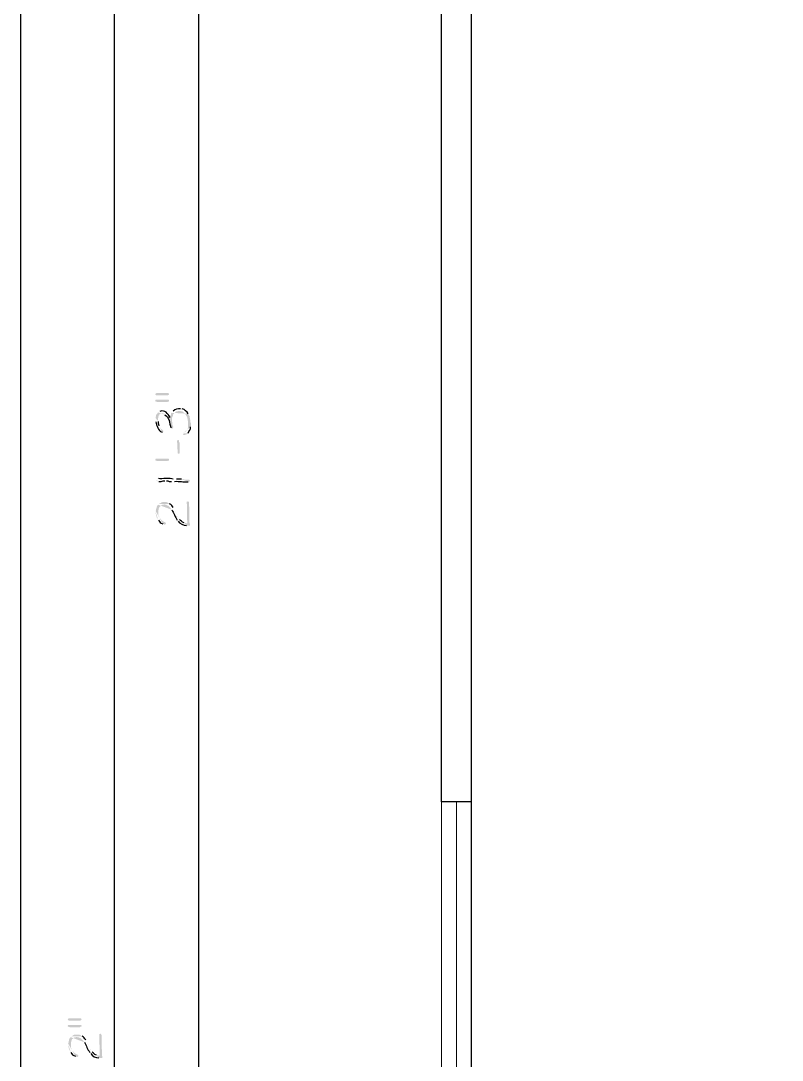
# Model space of a CAD drawing. Header units: inches. Extents: x -167 to 6071, y -6287 to -2731.
# Drawn here: x -161.9 to -71.8, y -5776.1 to -5653.2 of the extents above; entities that cross this region are included whole.
import ezdxf

# ---------------------------------------------------------------- set-up
doc = ezdxf.new("R2010")
doc.units = ezdxf.units.IN
doc.header["$LTSCALE"] = 96
doc.header["$MEASUREMENT"] = 0
doc.layers.add('Doors', color=5, linetype='Continuous', lineweight=9)
doc.layers.add('PDF_Geometry', color=7, linetype='Continuous', true_color=0x4a4a4a)
doc.layers.add('PDF_Solid Fills', color=7, linetype='Continuous')

msp = doc.modelspace()

# ---------------------------------------------------------------- hatches: boundary and pattern name
at = {"layer": 'PDF_Solid Fills', "true_color": 0x4a4a4a, "transparency": 33554559}
for points in [[(-145.96, -5697.38), (-145.91, -5697.43), (-145.86, -5697.48), (-144.47, -5697.48), (-144.36, -5697.43), (-144.31, -5697.38), (-144.36, -5697.27), (-144.42, -5697.22), (-145.8, -5697.22), (-145.91, -5697.27)], [(-145.96, -5698.12), (-145.91, -5698.23), (-145.86, -5698.23), (-145.7, -5698.28), (-144.52, -5698.28), (-144.47, -5698.23), (-144.36, -5698.23), (-144.31, -5698.12), (-144.36, -5698.02), (-145.91, -5698.02)], [(-143.4, -5702.92), (-143.4, -5703.03), (-143.35, -5703.14), (-143.35, -5703.83), (-143.3, -5703.94), (-143.3, -5704.36), (-143.19, -5704.42), (-143.08, -5704.36), (-143.08, -5703.08), (-143.14, -5703.03), (-143.14, -5702.87), (-143.19, -5702.76), (-143.24, -5702.76), (-143.35, -5702.82)], [(-145.7, -5705), (-144.36, -5705), (-144.31, -5705.11), (-144.36, -5705.22), (-144.47, -5705.22), (-144.52, -5705.27), (-145.7, -5705.27), (-145.86, -5705.22), (-145.91, -5705.22), (-145.96, -5705.11), (-145.91, -5705)], [(-142.23, -5710.18), (-142.18, -5712.63), (-142.18, -5712.9), (-141.86, -5712.9), (-141.86, -5712.68), (-141.91, -5712.63), (-141.96, -5710.23), (-141.96, -5710.18), (-142.02, -5710.07), (-142.07, -5710.02), (-142.18, -5710.07), (-142.23, -5710.07)], [(-156.31, -5771.35), (-156.26, -5771.4), (-156.2, -5771.46), (-154.82, -5771.46), (-154.71, -5771.4), (-154.66, -5771.35), (-154.71, -5771.24), (-154.76, -5771.19), (-156.15, -5771.19), (-156.26, -5771.24)], [(-156.31, -5772.1), (-156.26, -5772.2), (-156.2, -5772.2), (-156.04, -5772.26), (-154.87, -5772.26), (-154.82, -5772.2), (-154.71, -5772.2), (-154.66, -5772.1), (-154.71, -5771.99), (-156.26, -5771.99)], [(-152.58, -5773.16), (-152.52, -5775.62), (-152.52, -5775.88), (-152.2, -5775.88), (-152.2, -5775.67), (-152.26, -5775.62), (-152.31, -5773.22), (-152.31, -5773.16), (-152.36, -5773.06), (-152.42, -5773), (-152.52, -5773.06), (-152.58, -5773.06)]]:
    msp.add_hatch(color=251, dxfattribs=at).paths.add_polyline_path(points)
h = msp.add_hatch(color=251, dxfattribs=at)
h.paths.add_polyline_path([(-145.64, -5699.51), (-145.64, -5700.31), (-145.64, -5700.26), (-145.59, -5700.1), (-145.59, -5699.99), (-145.54, -5699.88), (-145.48, -5699.83), (-145.48, -5699.78), (-145.38, -5699.67), (-145.27, -5699.67), (-145.16, -5699.62), (-145.11, -5699.62), (-145, -5699.67), (-144.9, -5699.67), (-144.84, -5699.78)], flags=0)
h.paths.add_polyline_path([(-144.1, -5701.32), (-144.04, -5701.43), (-143.99, -5701.43), (-143.88, -5701.38), (-143.83, -5701.27), (-143.83, -5701.22), (-143.88, -5701.11), (-143.94, -5700.95), (-143.94, -5700.68), (-143.99, -5700.58), (-143.99, -5700.36), (-144.04, -5699.56), (-144.1, -5699.67), (-144.1, -5699.78), (-144.15, -5699.88), (-144.2, -5699.99), (-144.2, -5700.15), (-144.2, -5700.1)], flags=0)
h.paths.add_polyline_path([(-145.43, -5699.4), (-145.54, -5699.46)], flags=0)
h = msp.add_hatch(color=251, dxfattribs=at)
h.paths.add_polyline_path([(-144.04, -5699.56), (-143.99, -5700.36), (-143.99, -5700.15), (-143.94, -5700.04), (-143.88, -5699.94), (-143.88, -5699.83), (-143.83, -5699.72), (-143.72, -5699.62), (-143.62, -5699.56), (-143.56, -5699.46), (-143.46, -5699.4), (-143.35, -5699.4), (-143.24, -5699.35), (-142.98, -5699.35), (-142.87, -5699.4), (-142.76, -5699.4), (-142.66, -5699.46), (-142.5, -5699.62), (-142.44, -5699.72), (-142.34, -5699.78), (-142.34, -5699.83), (-142.28, -5699.94), (-142.23, -5699.99), (-142.18, -5700.1), (-142.18, -5700.2), (-142.12, -5700.31), (-142.12, -5700.47), (-142.07, -5700.58), (-142.07, -5700.95), (-142.02, -5699.78), (-142.07, -5699.67)], flags=0)
h.paths.add_polyline_path([(-142.76, -5699.08), (-142.98, -5699.08)], flags=0)
h.paths.add_polyline_path([(-143.83, -5699.35), (-143.94, -5699.46)], flags=0)
h = msp.add_hatch(color=251, dxfattribs=at)
h.paths.add_polyline_path([(-145.91, -5700.36), (-145.91, -5700.63)], flags=0)
h.paths.add_polyline_path([(-145.16, -5701.86), (-145.06, -5701.8), (-145, -5701.75), (-145, -5701.7), (-145.16, -5701.54), (-145.27, -5701.48), (-145.32, -5701.38), (-145.38, -5701.32), (-145.43, -5701.22), (-145.48, -5701.11)], flags=0)
h.paths.add_polyline_path([(-145.59, -5700.58), (-145.64, -5700.42), (-145.64, -5699.51), (-145.7, -5699.62), (-145.8, -5699.72), (-145.86, -5699.83), (-145.86, -5699.94), (-145.91, -5700.04), (-145.91, -5700.2)], flags=0)
h = msp.add_hatch(color=251, dxfattribs=at)
h.paths.add_polyline_path([(-142.71, -5702.02), (-142.66, -5702.12), (-142.66, -5702.18), (-142.44, -5702.18), (-142.34, -5702.12), (-142.23, -5702.12), (-142.18, -5702.02), (-142.07, -5701.96)], flags=0)
h.paths.add_polyline_path([(-141.8, -5701.22), (-141.75, -5701.11), (-141.75, -5700.79), (-141.8, -5700.68), (-141.8, -5700.42), (-141.86, -5700.31), (-141.86, -5700.2), (-141.91, -5700.04), (-141.91, -5699.94), (-141.96, -5699.88), (-142.02, -5699.78), (-142.07, -5700.95), (-142.07, -5701.32), (-142.12, -5701.43), (-142.18, -5701.54), (-142.23, -5701.64), (-142.34, -5701.7), (-142.39, -5701.8), (-142.5, -5701.86), (-142.55, -5701.86), (-142.66, -5701.96)], flags=0)
h = msp.add_hatch(color=251, dxfattribs=at)
h.paths.add_polyline_path([(-145.86, -5707.51), (-145.8, -5707.62), (-145.64, -5707.67), (-145.54, -5707.67)], flags=0)
h.paths.add_polyline_path([(-144.84, -5707.62), (-144.63, -5707.62)], flags=0)
h.paths.add_polyline_path([(-144.04, -5707.67), (-143.67, -5707.67)], flags=0)
h.paths.add_polyline_path([(-142.07, -5707.72), (-141.91, -5707.72), (-141.86, -5707.62), (-141.91, -5707.51), (-141.96, -5707.46), (-142.5, -5707.46), (-142.6, -5707.4), (-142.87, -5707.4)], flags=0)
h.paths.add_polyline_path([(-143.46, -5707.4), (-143.83, -5707.4)], flags=0)
h.paths.add_polyline_path([(-145.59, -5707.35), (-145.7, -5707.35), (-145.8, -5707.4)], flags=0)
h = msp.add_hatch(color=251, dxfattribs=at)
h.paths.add_polyline_path([(-145.91, -5711.3), (-145.91, -5711.46), (-145.86, -5711.62), (-145.86, -5711.72), (-145.8, -5711.83), (-145.8, -5711.94), (-145.75, -5711.99), (-145.64, -5712.2), (-145.59, -5712.26)], flags=0)
h.paths.add_polyline_path([(-145.06, -5712.68), (-144.95, -5712.74), (-144.84, -5712.79), (-144.74, -5712.74), (-144.68, -5712.63), (-144.74, -5712.58), (-144.84, -5712.47), (-144.9, -5712.47), (-145, -5712.42), (-145.06, -5712.36), (-145.11, -5712.36), (-145.27, -5712.2), (-145.32, -5712.1), (-145.43, -5712.04), (-145.48, -5711.94), (-145.48, -5711.88), (-145.54, -5711.78), (-145.59, -5711.67), (-145.59, -5710.44), (-145.7, -5710.5), (-145.75, -5710.6), (-145.8, -5710.71), (-145.8, -5710.82), (-145.86, -5710.92), (-145.86, -5711.03), (-145.91, -5711.19)], flags=0)
h = msp.add_hatch(color=251, dxfattribs=at)
h.paths.add_polyline_path([(-145.59, -5710.44), (-145.59, -5711.3), (-145.59, -5711.08), (-145.54, -5710.98), (-145.54, -5710.87), (-145.48, -5710.76), (-145.43, -5710.66), (-145.38, -5710.66), (-145.32, -5710.55), (-145.22, -5710.5), (-145.11, -5710.44), (-145, -5710.44), (-144.9, -5710.39), (-144.79, -5710.44), (-144.68, -5710.44), (-144.58, -5710.5), (-144.47, -5710.55), (-144.42, -5710.55), (-144.31, -5710.66), (-144.26, -5710.71), (-144.15, -5710.82), (-144.1, -5710.92), (-144.04, -5710.92), (-143.99, -5711.03)], flags=0)
h.paths.add_polyline_path([(-143.35, -5712.26), (-143.35, -5712.31), (-143.24, -5712.36)], flags=0)
h.paths.add_polyline_path([(-142.28, -5712.9), (-142.18, -5712.9), (-142.18, -5712.63), (-142.28, -5712.63), (-142.44, -5712.58), (-142.55, -5712.58)], flags=0)
h.paths.add_polyline_path([(-143.08, -5712.2), (-143.14, -5712.1), (-143.19, -5711.99), (-143.3, -5711.88), (-143.3, -5711.78), (-143.35, -5711.67), (-143.4, -5711.56), (-143.46, -5711.51), (-143.51, -5711.35), (-143.56, -5711.24), (-143.67, -5711.08), (-143.72, -5710.98), (-143.78, -5710.87), (-143.83, -5710.76)], flags=0)
h.paths.add_polyline_path([(-144.26, -5710.34), (-144.36, -5710.28), (-144.42, -5710.23), (-144.52, -5710.18), (-144.63, -5710.12), (-145.11, -5710.12), (-145.27, -5710.18), (-145.32, -5710.23), (-145.43, -5710.28), (-145.54, -5710.34)], flags=0)
h = msp.add_hatch(color=251, dxfattribs=at)
h.paths.add_polyline_path([(-155.94, -5773.43), (-155.94, -5774.28), (-155.94, -5774.07), (-155.88, -5773.96), (-155.88, -5773.86), (-155.83, -5773.75), (-155.78, -5773.64), (-155.72, -5773.64), (-155.67, -5773.54), (-155.46, -5773.43), (-155.35, -5773.43), (-155.24, -5773.38), (-155.14, -5773.43), (-155.03, -5773.43), (-154.82, -5773.54), (-154.76, -5773.54), (-154.66, -5773.64), (-154.6, -5773.7), (-154.5, -5773.8), (-154.44, -5773.91), (-154.39, -5773.91), (-154.34, -5774.02)], flags=0)
h.paths.add_polyline_path([(-153.7, -5775.24), (-153.7, -5775.3), (-153.59, -5775.35)], flags=0)
h.paths.add_polyline_path([(-152.63, -5775.88), (-152.52, -5775.88), (-152.52, -5775.62), (-152.63, -5775.62), (-152.79, -5775.56), (-152.9, -5775.56)], flags=0)
h.paths.add_polyline_path([(-153.43, -5775.19), (-153.48, -5775.08), (-153.54, -5774.98), (-153.64, -5774.87), (-153.64, -5774.76), (-153.75, -5774.55), (-153.8, -5774.5), (-153.86, -5774.34), (-153.91, -5774.23), (-154.02, -5774.07), (-154.07, -5773.96), (-154.12, -5773.86), (-154.18, -5773.75)], flags=0)
h.paths.add_polyline_path([(-154.6, -5773.32), (-154.71, -5773.27), (-154.76, -5773.22), (-154.98, -5773.11), (-155.46, -5773.11), (-155.62, -5773.16), (-155.67, -5773.22), (-155.88, -5773.32)], flags=0)
h = msp.add_hatch(color=251, dxfattribs=at)
h.paths.add_polyline_path([(-156.26, -5774.28, 0.133918), (-155.94, -5775.24)], flags=0)
h.paths.add_polyline_path([(-155.4, -5775.67), (-155.19, -5775.78), (-155.08, -5775.72), (-155.03, -5775.62), (-155.08, -5775.56), (-155.19, -5775.46), (-155.24, -5775.46), (-155.35, -5775.4), (-155.4, -5775.35), (-155.46, -5775.35), (-155.62, -5775.19), (-155.67, -5775.08), (-155.78, -5775.03), (-155.83, -5774.92), (-155.83, -5774.87), (-155.88, -5774.76), (-155.94, -5774.66), (-155.94, -5773.43), (-156.04, -5773.48), (-156.1, -5773.59), (-156.15, -5773.7), (-156.15, -5773.8), (-156.2, -5773.91), (-156.2, -5774.02), (-156.26, -5774.18)], flags=0)

# ---------------------------------------------------------------- linework, layer by layer
at = {"layer": 'Doors', "transparency": 33554687}
for points in [[(-112.1, -5745.59), (-112.1, -5781.59)], [(-110.34, -5745.59), (-110.34, -5781.59)]]:
    msp.add_lwpolyline(points, dxfattribs=at)
at = {"layer": 'PDF_Geometry'}
for points in [[(-161.86, -6100.04), (-161.86, -6052.04), (-161.86, -5577.59)], [(-150.76, -6052.04), (-150.76, -5992.1), (-150.76, -5577.59)], [(-140.79, -5992.1), (-140.79, -5832.58), (-140.79, -5577.59)]]:
    msp.add_lwpolyline(points, dxfattribs=at)
at = {"layer": 'PDF_Geometry', "color": 7}
for points in [[(69.93, -5829.06), (-39.56, -5829.06), (-39.56, -5785.59), (-43.08, -5785.59), (-43.08, -5813.06), (-108.58, -5813.06), (-108.58, -5581.11)], [(-108.58, -5745.59), (-112.1, -5745.59), (-112.1, -5621.11), (-108.58, -5621.11)]]:
    msp.add_lwpolyline(points, dxfattribs=at)
at = {"layer": 'PDF_Geometry'}
for points in [[(-144.2, -5700.1), (-144.53, -5699.67), (-144.76, -5699.16), (-145.43, -5699.4)], [(-142.98, -5699.08), (-143.28, -5699.08), (-143.63, -5699.07), (-143.83, -5699.35)], [(-142.07, -5699.67), (-142.22, -5699.4), (-142.48, -5699.2), (-142.76, -5699.08)], [(-145.91, -5700.63), (-145.77, -5701.06), (-145.67, -5701.67), (-145.16, -5701.86)], [(-145.48, -5701.11), (-145.55, -5700.8), (-145.61, -5700.88), (-145.59, -5700.58)], [(-144.84, -5699.78), (-144.28, -5700.05), (-144.29, -5700.82), (-144.1, -5701.32)], [(-142.07, -5701.96), (-141.99, -5701.64), (-141.75, -5701.62), (-141.8, -5701.22)], [(-143.83, -5707.4), (-144.15, -5707.29), (-145.18, -5707.38), (-145.59, -5707.35)], [(-145.54, -5707.67), (-144.97, -5707.71), (-145.24, -5707.59), (-144.84, -5707.62)], [(-144.63, -5707.62), (-144.29, -5707.59), (-144.56, -5707.7), (-144.04, -5707.67)], [(-143.67, -5707.67), (-143.05, -5707.64), (-142.7, -5707.76), (-142.07, -5707.72)], [(-142.87, -5707.4), (-143.07, -5707.4), (-143.26, -5707.4), (-143.46, -5707.4)], [(-143.83, -5710.76), (-143.95, -5710.61), (-144.06, -5710.41), (-144.26, -5710.34)], [(-143.99, -5711.03), (-143.77, -5711.42), (-143.62, -5711.88), (-143.35, -5712.26)], [(-145.59, -5712.26), (-145.39, -5712.45), (-145.4, -5712.63), (-145.06, -5712.68)], [(-143.24, -5712.36), (-143.1, -5712.68), (-142.61, -5712.89), (-142.28, -5712.9)], [(-142.55, -5712.58), (-142.88, -5712.45), (-142.91, -5712.3), (-143.08, -5712.2)], [(-154.18, -5773.75), (-154.3, -5773.6), (-154.4, -5773.4), (-154.6, -5773.32)], [(-154.34, -5774.02), (-154.11, -5774.41), (-153.96, -5774.87), (-153.7, -5775.24)], [(-155.94, -5775.24), (-155.74, -5775.43), (-155.75, -5775.61), (-155.4, -5775.67)], [(-153.59, -5775.35), (-153.44, -5775.67), (-152.96, -5775.88), (-152.63, -5775.88)], [(-152.9, -5775.56), (-153.23, -5775.43), (-153.25, -5775.29), (-153.43, -5775.19)]]:
    msp.add_open_spline(points, degree=3, dxfattribs=at)

doc.saveas('drawing.dxf')
